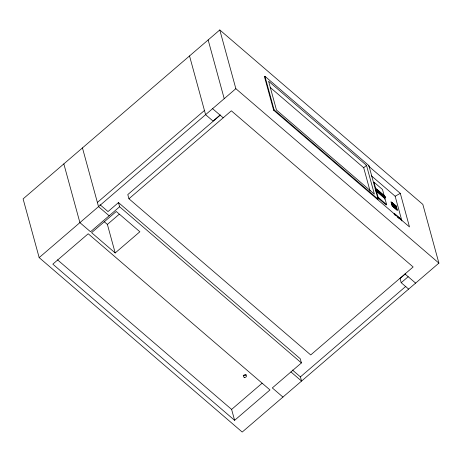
<?xml version="1.0" encoding="UTF-8"?>
<svg xmlns="http://www.w3.org/2000/svg" width="462" height="462" viewBox="0 0 462 462"><rect width="100%" height="100%" fill="white"/><g stroke="black" fill="none" stroke-linecap="round" stroke-linejoin="round"><path stroke-width="0.69" d="M219.791 29.949L23.1 198.885L39.166 257.617L242.209 432.051L438.9 263.115L422.834 204.383L219.791 29.949L235.857 88.681L438.9 263.115M97.378 202.443L204.452 110.476M39.166 257.617L235.857 88.681M377.593 199.532L378.06 199.134L368.878 165.575L264.911 76.259L264.449 76.657L273.631 110.216L409.482 226.934L400.306 193.37L368.953 166.435M220.022 115.067L213.04 121.067L205.602 114.674L189.53 55.937M282.94 397.066L272.314 387.93L301.409 362.941L300.26 358.749L118.48 202.581L108.01 211.573L100.035 204.724M220.432 115.015L127.795 194.583L128.938 198.775L310.718 354.943L413.138 266.978L231.358 110.811L128.938 198.775M118.48 202.581L119.629 206.774L90.535 231.762L79.903 222.632L63.837 163.9M115.194 252.951L91.597 232.681L116.268 211.486L139.87 231.762L115.194 252.951L107.392 224.422L119.19 214.287M273.631 110.216L274.093 109.817L264.911 76.259M370.079 191.054L363.704 167.758L366.499 165.361L268.601 81.254L276.472 110.031L374.37 194.132L366.499 165.361M368.41 165.974L368.878 165.575M373.527 182.588L373.989 182.19L382.496 189.495L384.419 196.517M375.156 188.554L375.623 188.155L384.124 195.461M375.589 190.142L376.056 189.743L377.223 189.801L385.73 197.112L384.627 197.28M375.825 191.002L376.293 190.604L384.8 197.909M377.223 189.801L376.091 189.865M376.062 191.863L376.53 191.464L385.031 198.77L384.569 199.174M373.989 182.19L378.124 197.291L377.656 197.696L386.163 205.001L386.625 204.597L384.563 197.049L376.056 189.743M384.095 197.447L384.563 197.049L385.73 197.112M392.59 202.922L392.128 203.32L392.862 206.006L396.263 208.928L396.731 208.529L393.324 205.607L392.59 202.922L395.992 205.844L397.072 210.019L392.342 205.96L391.32 202.223L393.947 204.481M393.15 204.828L393.11 203.621L393.52 205.134L396.073 207.322L395.663 205.815L395.703 207.022M393.826 204.782L394.294 204.383M392.862 206.006L393.324 205.607M395.53 206.243L395.992 205.844M393.982 213.964L394.444 213.565L400.184 218.497L400.554 219.837M399.722 218.896L400.184 218.497M234.604 420.322L52.824 264.154L88.207 233.766L269.987 389.934L234.604 420.322L231.618 409.413L262.104 383.229M405.422 273.902L400.052 278.517L401.201 282.709L408.639 289.102M401.201 282.709L408.183 276.715M290.933 371.939L301.565 381.069L300.416 376.877L405.855 286.319M371.298 175.733L395.143 196.223L400.306 193.37M270.183 87.416L363.704 167.758M394.998 205.388L396.049 206.289M392.873 203.823L395.426 206.012M378.124 197.291L386.625 204.597M274.093 109.817L378.06 199.134M399.919 218.468L394.86 214.12L395.177 215.286M397.43 217.134L398.949 218.434M212.584 108.674L223.215 117.804M404.995 273.972L415.621 283.108M119.629 206.774L301.409 362.941M292.446 370.027L300.416 376.877M109.153 215.771L98.527 206.635L82.455 147.904M104.175 221.662L107.392 224.422M57.507 259.829L231.618 409.413M395.143 196.223L401.905 220.934M394.444 213.565L394.814 214.905M208.154 39.946L224.22 98.677M246.032 374.468A1.594 1.334 -15.3 0 1 243.203 375.277M396.281 206.306L390.962 201.744L392.111 205.937L397.424 210.505L396.281 206.306M394.669 205.619L393.439 204.689L393.624 205.359L395.322 206.82L394.669 205.619M244.294 377.344A1.594 1.334 -15.3 0 0 246.5 375.797A1.594 1.334 -15.3 0 0 244.005 375.046A1.594 1.334 -15.3 0 0 244.294 377.344"/></g></svg>
